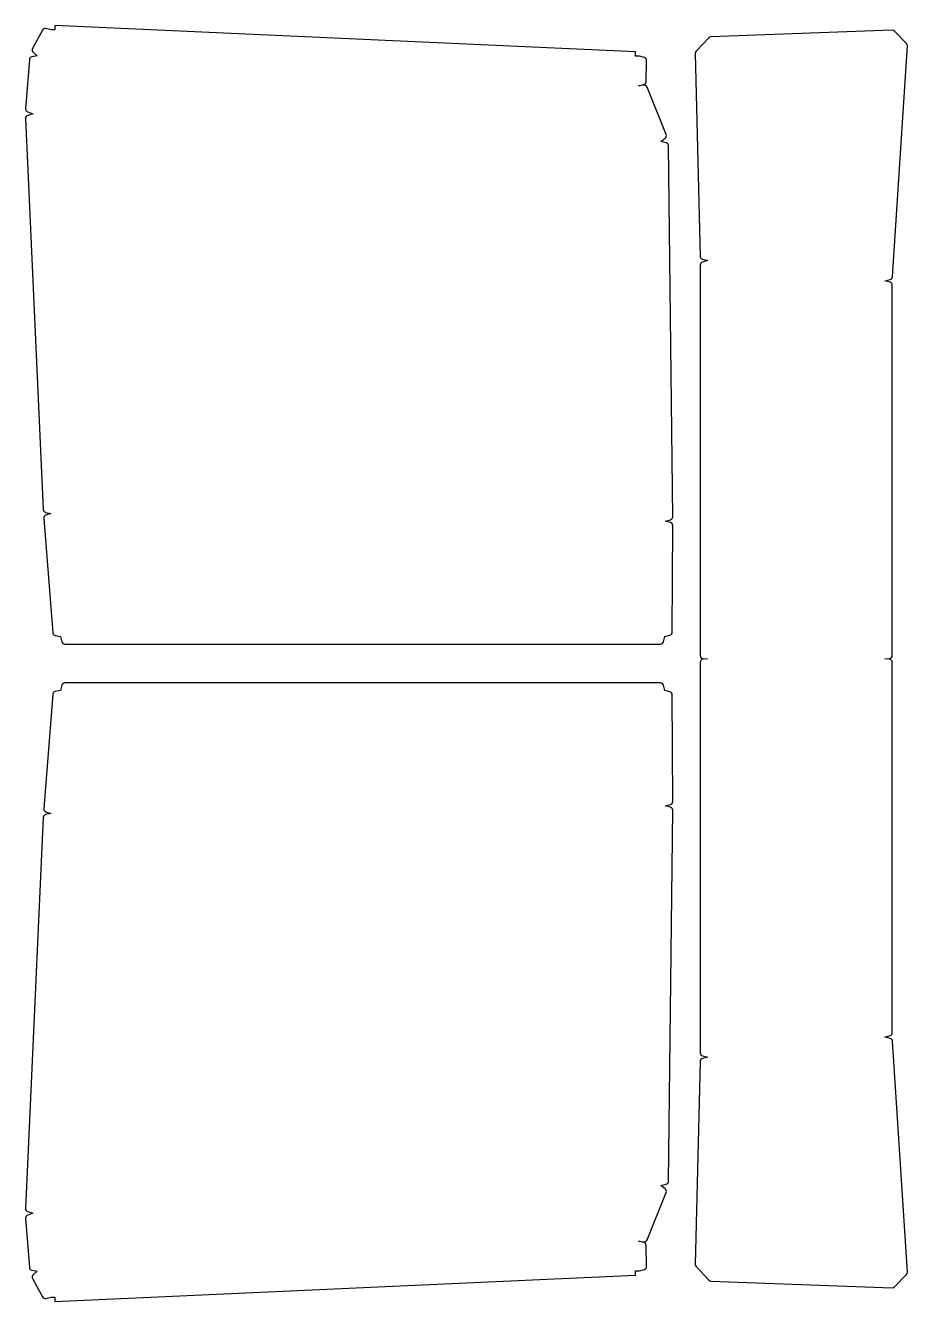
# Model space of a CAD drawing. Header units: millimetres. Extents: x 5086 to 6514, y -3397 to -1331.
import ezdxf

# ---------------------------------------------------------------- set-up
doc = ezdxf.new("R2010")
doc.units = ezdxf.units.MM
doc.layers.get('0').update_dxf_attribs({"linetype": 'CONTINUOUS'})

msp = doc.modelspace()

# ---------------------------------------------------------------- linework, layer by layer
for points in [[(6079, -1428.2), (6087.4, -1426.2, 0.339454), (6091.2, -1421.4), (6092, -1387.6, 0.339454), (6088.5, -1382.6), (6080.2, -1380.2), (6074.2, -1380.3), (6074.1, -1373.3), (5134.1, -1330.7), (5133.8, -1337.6), (5127.8, -1337.4), (5119.4, -1335.4, 0.339454), (5113.9, -1338), (5097.9, -1367.9, 0.339454), (5098.9, -1373.9), (5105.2, -1379.7), (5096.8, -1381.3, 0.339454), (5092.7, -1385.9), (5086.6, -1465.5, 0.339454), (5090, -1470.6), (5098.1, -1473.5), (5089.9, -1476.1, 0.339454), (5086.4, -1481.1), (5115.1, -2114.3, 0.339454), (5119, -2119), (5127.4, -2120.8), (5119.3, -2123.7, 0.339454), (5116, -2128.8), (5130.5, -2314.1, 0.339454), (5134.5, -2318.6), (5143, -2320.2), (5145.2, -2328.5, 0.339454), (5150, -2332.2), (6114.4, -2332.2, 0.339454), (6119.3, -2328.5), (6121.5, -2320.2), (6129.8, -2318, 0.339454), (6133.5, -2313.2), (6134.3, -2140.3, 0.339454), (6130.6, -2135.5), (6122.3, -2133.2), (6130.6, -2130.9, 0.339454), (6134.2, -2126), (6127.2, -1525.1, 0.339454), (6123.4, -1520.4), (6115.1, -1518.2), (6122, -1513.1, 0.339454), (6123.6, -1507.2), (6092.8, -1430.3, 0.339454), (6087.5, -1427.2)], [(6477.8, -2968.9), (6486.3, -2966.3, 0.330525), (6489.8, -2961.6), (6489.8, -2362, 0.388879), (6485.3, -2357), (6477.8, -2356.4), (6485.3, -2355.7, 0.388879), (6489.8, -2350.8), (6489.8, -1751.2, 0.330525), (6486.3, -1746.5), (6477.8, -1743.9), (6486.4, -1741.9, 0.330525), (6490.3, -1737.3), (6514.3, -1363.5, 0.212063), (6512.9, -1359.7), (6493.4, -1339.7, 0.212063), (6489.7, -1338.2), (6196.1, -1349, 0.197211), (6192.7, -1350.5), (6172.1, -1372.4, 0.197211), (6170.7, -1376), (6178.5, -1704.5, 0.336165), (6182.3, -1709.2), (6190.7, -1711.4), (6182.3, -1713.7, 0.336165), (6178.7, -1718.6), (6178.7, -2350.8, 0.388879), (6183.2, -2355.7), (6190.7, -2356.4), (6183.2, -2357, 0.388879), (6178.7, -2362), (6178.7, -2994.2, 0.336165), (6182.3, -2999.1), (6190.7, -3001.4), (6182.3, -3003.5, 0.336165), (6178.5, -3008.3), (6170.7, -3336.8, 0.197211), (6172.1, -3340.4), (6192.7, -3362.2, 0.197211), (6196.1, -3363.8), (6489.7, -3374.6, 0.212063), (6493.4, -3373.1), (6512.9, -3353.1, 0.212063), (6514.3, -3349.3), (6490.3, -2975.5, 0.330525), (6486.4, -2970.9)], [(6115.1, -3209.3), (6123.4, -3207.1, 0.339454), (6127.2, -3202.4), (6134.2, -2601.5, 0.339454), (6130.6, -2596.6), (6122.3, -2594.3), (6130.6, -2592.1, 0.339454), (6134.3, -2587.2), (6133.5, -2414.3, 0.339454), (6129.8, -2409.5), (6121.5, -2407.3), (6119.3, -2399, 0.339454), (6114.4, -2395.3), (5150, -2395.3, 0.339454), (5145.2, -2399), (5143, -2407.3), (5134.5, -2408.9, 0.339454), (5130.5, -2413.4), (5116, -2598.7, 0.339454), (5119.3, -2603.8), (5127.4, -2606.7), (5119, -2608.5, 0.339454), (5115.1, -2613.2), (5086.4, -3246.5, 0.339454), (5089.9, -3251.4), (5098.1, -3254), (5090, -3256.9, 0.339454), (5086.6, -3262), (5092.7, -3341.6, 0.339454), (5096.8, -3346.2), (5105.2, -3347.8), (5098.9, -3353.6, 0.339454), (5097.9, -3359.6), (5113.9, -3389.5, 0.339454), (5119.4, -3392.1), (5127.8, -3390.1), (5133.8, -3389.9), (5134.1, -3396.8), (6074.1, -3354.2), (6074.2, -3347.2), (6080.2, -3347.3), (6088.5, -3344.9, 0.339454), (6092, -3340), (6091.2, -3306.1, 0.339454), (6087.4, -3301.3), (6079, -3299.3), (6087.5, -3300.3, 0.339454), (6092.8, -3297.2), (6123.6, -3220.3, 0.339454), (6122, -3214.4)]]:
    msp.add_lwpolyline(points, format="xyb", close=True)

doc.saveas('drawing.dxf')
